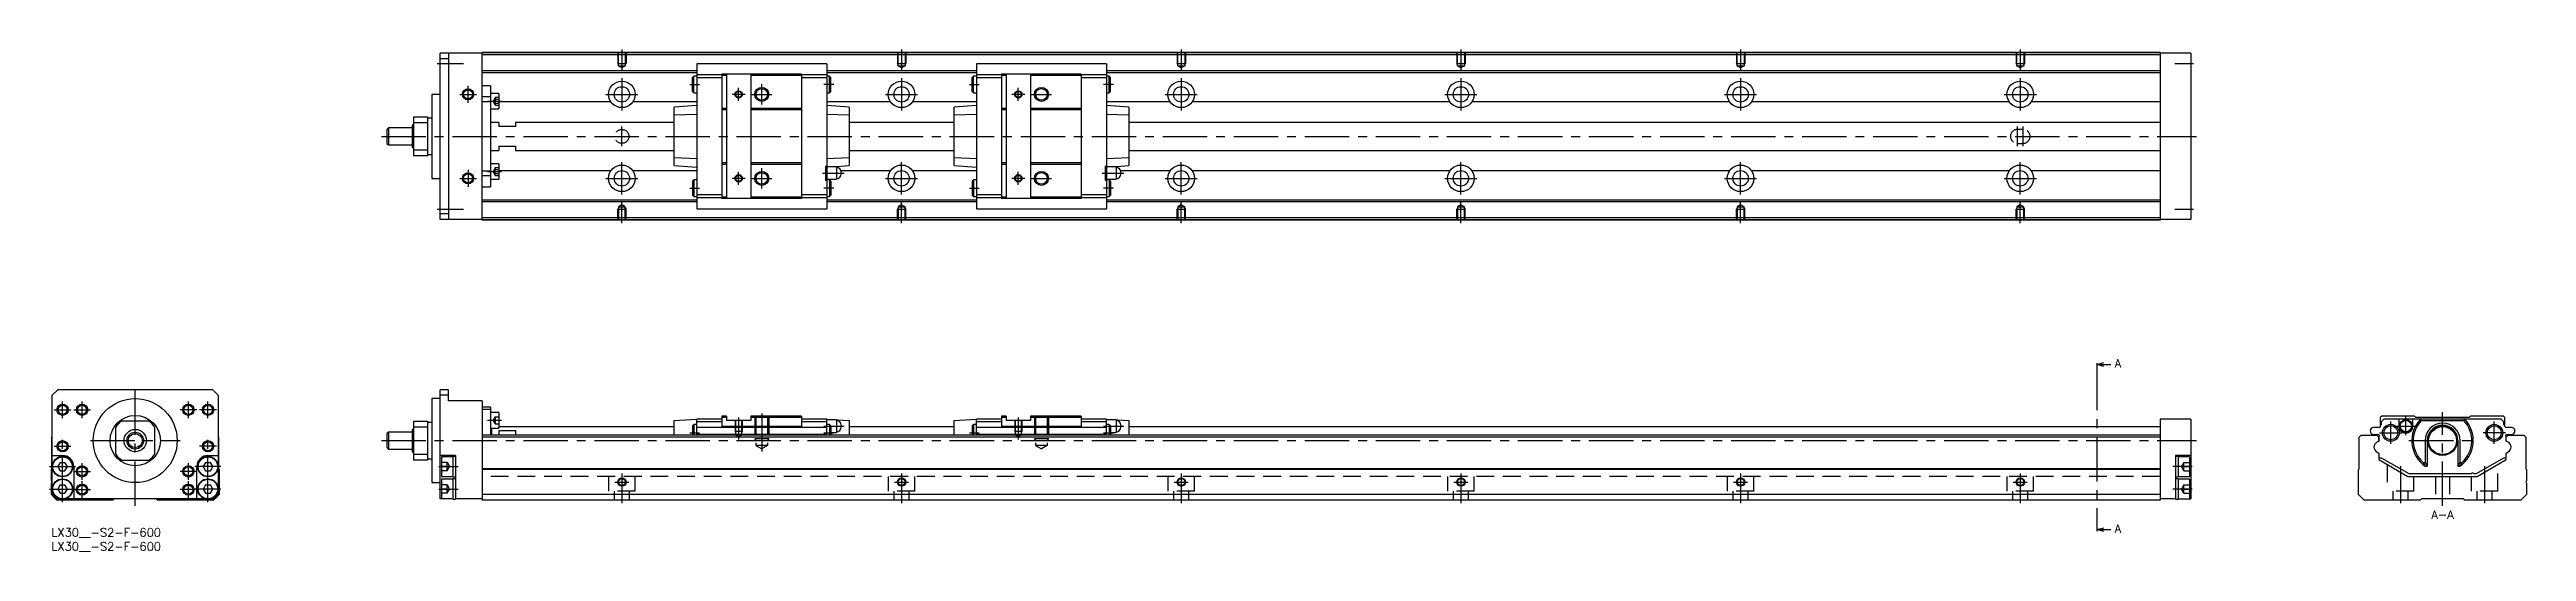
# Model space of a CAD drawing. Extents: x -1 to 885, y -8 to 171.
import ezdxf

# ---------------------------------------------------------------- set-up
doc = ezdxf.new("R2010")
doc.units = 0
doc.header["$LTSCALE"] = 0.5
doc.linetypes.add('CENTER', pattern=[50.8, 31.75, -6.35, 6.35, -6.35])
doc.linetypes.add('DASHED', pattern=[19.05, 12.7, -6.35])
for name, color, linetype in [('MSM_CENTER', 1, 'CENTER'), ('MSM_CONTINUOUS', 7, 'CONTINUOUS'), ('MSM_DASHED', 4, 'DASHED'), ('MSM_NARROW', 5, 'CONTINUOUS'), ('MSM_PART_NUMBER', 7, 'CONTINUOUS')]:
    doc.layers.add(name, color=color, linetype=linetype)
doc.styles.get("Standard").update_dxf_attribs({"font": 'txt.shx', "height": 3, "bigfont": 'bigfont.shx'})

msp = doc.modelspace()

# ---------------------------------------------------------------- linework, layer by layer
at = {"layer": 'MSM_CENTER'}
for p, q in [((204, 171), (204, 163.49)), ((304, 171), (304, 163.49)), ((404, 171), (404, 163.49)), ((504, 171), (504, 163.49)), ((604, 171), (604, 163.49)), ((704, 171), (704, 163.49)), ((138, 166), (147.4, 166)), ((204, 160.75), (204, 149.25)), ((304, 160.75), (304, 149.25)), ((404, 160.75), (404, 149.25)), ((504, 160.75), (504, 149.25)), ((604, 160.75), (604, 149.25)), ((704, 160.75), (704, 149.25)), ((759.25, 166), (766, 166)), ((146, 155), (152, 155)), ((149, 152), (149, 158)), ((156, 152.55), (161, 152.55)), ((198.25, 155), (209.75, 155)), ((228.25, 158.5), (231.75, 158.5)), ((248.11, 155), (243.39, 155)), ((245.75, 152.63), (245.75, 157.36)), ((250.38, 155), (257.62, 155)), ((254, 151.37), (254, 158.62)), ((279.75, 158.5), (276.25, 158.5)), ((298.25, 155), (309.75, 155)), ((328.25, 158.5), (331.75, 158.5)), ((348.11, 155), (343.39, 155)), ((345.75, 152.63), (345.75, 157.36)), ((350.38, 155), (357.62, 155)), ((379.75, 158.5), (376.25, 158.5)), ((398.25, 155), (409.75, 155)), ((498.25, 155), (509.75, 155)), ((598.25, 155), (609.75, 155)), ((698.25, 155), (709.75, 155)), ((204, 136.5), (204, 143.5)), ((703, 136.5), (703, 143.5)), ((705, 136.5), (705, 143.5)), ((118, 140), (767, 140)), ((146, 125), (152, 125)), ((149, 128), (149, 122)), ((156, 127.44), (161, 127.44)), ((198.25, 125), (209.75, 125)), ((204, 119.25), (204, 130.75)), ((248.11, 125), (243.39, 125)), ((245.75, 122.63), (245.75, 127.36)), ((250.38, 125), (257.62, 125)), ((254, 121.37), (254, 128.62)), ((275.75, 126.9), (283.45, 126.9)), ((298.25, 125), (309.75, 125)), ((304, 119.25), (304, 130.75)), ((348.11, 125), (343.39, 125)), ((345.75, 122.63), (345.75, 127.36)), ((350.38, 125), (357.62, 125)), ((375.75, 126.9), (383.45, 126.9)), ((398.25, 125), (409.75, 125)), ((404, 119.25), (404, 130.75)), ((498.25, 125), (509.75, 125)), ((504, 119.25), (504, 130.75)), ((598.25, 125), (609.75, 125)), ((604, 119.25), (604, 130.75)), ((698.25, 125), (709.75, 125)), ((704, 119.25), (704, 130.75)), ((204, 109), (204, 116.51)), ((228.25, 121.5), (231.75, 121.5)), ((279.75, 121.5), (276.25, 121.5)), ((304, 109), (304, 116.51)), ((328.25, 121.5), (331.75, 121.5)), ((379.75, 121.5), (376.25, 121.5)), ((404, 109), (404, 116.51)), ((504, 109), (504, 116.51)), ((604, 109), (604, 116.51)), ((704, 109), (704, 116.51)), ((138, 114), (147.4, 114)), ((759.25, 114), (766, 114)), ((731.37, 58), (731.37, 0)), ((4, 39.3), (4, 45.3)), ((11, 39.3), (11, 45.3)), ((30, 8), (30, 51.5)), ((49, 39.3), (49, 45.3)), ((56, 39.3), (56, 45.3)), ((1, 42.3), (7, 42.3)), ((8, 42.3), (14, 42.3)), ((52, 42.3), (46, 42.3)), ((59, 42.3), (53, 42.3)), ((156, 38.55), (161, 38.55)), ((245.75, 39.5), (245.75, 31.69)), ((254, 41), (254, 27.41)), ((276.25, 36.5), (283.45, 36.5)), ((345.75, 39.5), (345.75, 31.69)), ((376.25, 36.5), (383.45, 36.5)), ((836.5, 30.1), (836.5, 38.1)), ((838.65, 36.5), (845.15, 36.5)), ((841.9, 33.25), (841.9, 39.75)), ((855, 8), (855, 41.5)), ((873.5, 30.1), (873.5, 38.1)), ((1, 29.3), (7, 29.3)), ((4, 9.35), (4, 32.3)), ((14, 31.3), (46, 31.3)), ((59, 29.3), (53, 29.3)), ((56, 9.35), (56, 32.3)), ((118, 31.3), (767, 31.3)), ((228.25, 34.1), (231.75, 34.1)), ((276.25, 34.1), (279.75, 34.1)), ((328.25, 34.1), (331.75, 34.1)), ((376.25, 34.1), (379.75, 34.1)), ((832.5, 34.1), (840.5, 34.1)), ((843, 31.3), (867, 31.3)), ((877.5, 34.1), (869.5, 34.1)), ((-0.65, 22), (8.65, 22)), ((8, 20.3), (14, 20.3)), ((11, 17.3), (11, 23.3)), ((52, 20.3), (46, 20.3)), ((49, 17.3), (49, 23.3)), ((60.65, 22), (51.35, 22)), ((138.5, 22), (145.5, 22)), ((204, 19.5), (204, 9)), ((304, 19.5), (304, 9)), ((404, 19.5), (404, 9)), ((504, 19.5), (504, 9)), ((604, 19.5), (604, 9)), ((704, 19.5), (704, 9)), ((765.5, 22), (758.5, 22)), ((840, 22.18), (840, 9)), ((870, 22.18), (870, 9)), ((-0.65, 14), (8.65, 14)), ((8, 13.8), (14, 13.8)), ((11, 10.8), (11, 16.8)), ((52, 13.8), (46, 13.8)), ((49, 10.8), (49, 16.8)), ((60.65, 14), (51.35, 14)), ((138.5, 14), (145.5, 14)), ((201.5, 16.5), (206.5, 16.5)), ((301.5, 16.5), (306.5, 16.5)), ((401.5, 16.5), (406.5, 16.5)), ((501.5, 16.5), (506.5, 16.5)), ((601.5, 16.5), (606.5, 16.5)), ((701.5, 16.5), (706.5, 16.5)), ((765.5, 14), (758.5, 14))]:
    msp.add_line(p, q, dxfattribs=at)
at = {"layer": 'MSM_CONTINUOUS'}
for p, q in [((154, 169.7), (139, 169.7)), ((139, 110.3), (139, 169.7)), ((142, 169.7), (142, 110.3)), ((754, 170), (154, 170)), ((154, 110), (154, 170)), ((754, 169.8), (154, 169.8)), ((754, 169.1), (154, 169.1)), ((754, 170), (754, 110)), ((765, 169.7), (754, 169.7)), ((765, 169.7), (765, 110.3)), ((142, 167.7), (139, 167.7)), ((230.75, 163.45), (154, 163.45)), ((230.75, 162.75), (154, 162.75)), ((229.75, 161.5), (229.25, 161)), ((229.25, 156), (229.25, 161)), ((229.75, 155.5), (229.75, 161.5)), ((230.75, 161.5), (229.75, 161.5)), ((277.25, 165.9), (230.75, 165.9)), ((230.75, 165.9), (230.75, 114.1)), ((239.75, 161.95), (230.75, 161.95)), ((239.75, 160.95), (230.75, 160.95)), ((239.75, 162.25), (239.75, 117.75)), ((268.25, 162.25), (239.75, 162.25)), ((241.4, 161.75), (239.75, 161.75)), ((241.4, 162.25), (241.4, 117.75)), ((250.1, 162.25), (250.1, 117.75)), ((268.25, 161.75), (250.1, 161.75)), ((268.25, 162.25), (268.25, 117.75)), ((277.25, 161.95), (268.25, 161.95)), ((277.25, 160.95), (268.25, 160.95)), ((277.25, 165.9), (277.25, 114.1)), ((330.75, 163.45), (277.25, 163.45)), ((330.75, 162.75), (277.25, 162.75)), ((278.25, 161.5), (277.25, 161.5)), ((278.75, 161), (278.25, 161.5)), ((278.25, 155.5), (278.25, 161.5)), ((278.75, 156), (278.75, 161)), ((329.75, 161.5), (329.25, 161)), ((329.25, 156), (329.25, 161)), ((329.75, 155.5), (329.75, 161.5)), ((330.75, 161.5), (329.75, 161.5)), ((377.25, 165.9), (330.75, 165.9)), ((330.75, 165.9), (330.75, 114.1)), ((339.75, 161.95), (330.75, 161.95)), ((339.75, 160.95), (330.75, 160.95)), ((339.75, 162.25), (339.75, 117.75)), ((368.25, 162.25), (339.75, 162.25)), ((341.4, 161.75), (339.75, 161.75)), ((341.4, 162.25), (341.4, 117.75)), ((350.1, 162.25), (350.1, 117.75)), ((368.25, 161.75), (350.1, 161.75)), ((368.25, 162.25), (368.25, 117.75)), ((377.25, 161.95), (368.25, 161.95)), ((377.25, 160.95), (368.25, 160.95)), ((377.25, 165.9), (377.25, 114.1)), ((754, 163.45), (377.25, 163.45)), ((754, 162.75), (377.25, 162.75)), ((378.25, 161.5), (377.25, 161.5)), ((378.75, 161), (378.25, 161.5)), ((378.25, 155.5), (378.25, 161.5)), ((378.75, 156), (378.75, 161)), ((136, 155), (136, 125)), ((139, 155), (136, 155)), ((157, 158), (154, 158)), ((157, 154.13), (154, 154.13)), ((157, 152.38), (154, 152.38)), ((157, 158), (157, 122)), ((160, 155.3), (157, 155.3)), ((160, 155.3), (160, 149.8)), ((200.05, 152.36), (160, 152.36)), ((230.75, 152.36), (207.95, 152.36)), ((230.75, 151), (222.75, 150.47)), ((229.25, 156), (229.75, 155.5)), ((229.75, 155.5), (230.75, 155.5)), ((277.25, 155.5), (278.25, 155.5)), ((300.05, 152.36), (277.25, 152.36)), ((285.25, 150.47), (277.25, 151)), ((278.25, 155.5), (278.75, 156)), ((330.75, 152.36), (307.95, 152.36)), ((330.75, 151), (322.75, 150.47)), ((329.25, 156), (329.75, 155.5)), ((329.75, 155.5), (330.75, 155.5)), ((377.25, 155.5), (378.25, 155.5)), ((400.05, 152.36), (377.25, 152.36)), ((385.25, 150.47), (377.25, 151)), ((378.25, 155.5), (378.75, 156)), ((500.05, 152.36), (407.95, 152.36)), ((600.05, 152.36), (507.95, 152.36)), ((700.05, 152.36), (607.95, 152.36)), ((754, 152.36), (707.95, 152.36)), ((120.5, 143), (120, 142.5)), ((120, 142.5), (120, 137.5)), ((120.5, 143), (120.5, 137)), ((129, 143), (120.5, 143)), ((129, 144), (129, 136)), ((129.5, 144), (129, 144)), ((129.5, 147), (134.5, 147)), ((129.5, 147), (129.5, 133)), ((134.5, 144.82), (129.5, 144.82)), ((134.5, 147), (134.5, 133)), ((136, 146.5), (134.5, 146.5)), ((157, 149.8), (160, 149.8)), ((160, 145), (157, 145)), ((160, 145), (160, 143.5)), ((166, 143.5), (160, 143.5)), ((166, 145), (166, 143.5)), ((222.75, 145), (166, 145)), ((222.75, 129.53), (222.75, 150.47)), ((230.75, 147.86), (222.75, 147.6)), ((241.4, 150), (239.75, 150)), ((241.4, 149.5), (239.75, 149.5)), ((268.25, 150), (250.1, 150)), ((268.25, 149.5), (250.1, 149.5)), ((285.25, 147.6), (277.25, 147.86)), ((285.25, 150.47), (285.25, 129.53)), ((322.75, 145), (285.25, 145)), ((322.75, 129.53), (322.75, 150.47)), ((330.75, 147.86), (322.75, 147.6)), ((341.4, 150), (339.75, 150)), ((341.4, 149.5), (339.75, 149.5)), ((368.25, 150), (350.1, 150)), ((368.25, 149.5), (350.1, 149.5)), ((385.25, 147.6), (377.25, 147.86)), ((385.25, 150.47), (385.25, 129.53)), ((754, 145), (385.25, 145)), ((120, 137.5), (120.5, 137)), ((120.5, 137), (129, 137)), ((129, 136), (129.5, 136)), ((129.5, 135.18), (134.5, 135.18)), ((134.5, 133), (129.5, 133)), ((134.5, 133.5), (136, 133.5)), ((157, 135), (160, 135)), ((160, 136.5), (166, 136.5)), ((160, 136.5), (160, 135)), ((166, 136.5), (166, 135)), ((166, 135), (222.75, 135)), ((285.25, 135), (322.75, 135)), ((385.25, 135), (754, 135)), ((136, 125), (139, 125)), ((157, 127.62), (154, 127.62)), ((157, 125.87), (154, 125.87)), ((160, 130.19), (157, 130.19)), ((157, 124.69), (160, 124.69)), ((160, 130.19), (160, 124.69)), ((200.05, 127.64), (160, 127.64)), ((230.75, 127.64), (207.95, 127.64)), ((222.75, 132.4), (230.75, 132.14)), ((222.75, 129.53), (230.75, 129)), ((229.75, 124.5), (229.25, 124)), ((229.25, 124), (229.25, 119)), ((230.75, 124.5), (229.75, 124.5)), ((229.75, 124.5), (229.75, 118.5)), ((241.4, 130.5), (239.75, 130.5)), ((241.4, 130), (239.75, 130)), ((268.25, 130.5), (250.1, 130.5)), ((268.25, 130), (250.1, 130)), ((276.75, 129.4), (276.75, 124.4)), ((276.75, 129.4), (277.25, 129.4)), ((277.25, 128.4), (276.75, 128.4)), ((276.75, 125.4), (277.25, 125.4)), ((276.75, 124.4), (277.25, 124.4)), ((277.25, 132.14), (285.25, 132.4)), ((280.7, 129.15), (277.25, 129.15)), ((277.25, 124.65), (280.7, 124.65)), ((278.25, 124.5), (277.25, 124.5)), ((278.25, 124.5), (278.25, 118.5)), ((278.75, 124), (278.25, 124.5)), ((278.75, 124), (278.75, 119)), ((279.51, 129.15), (285.25, 129.53)), ((280.7, 129.15), (280.7, 124.65)), ((300.05, 127.64), (282.39, 127.64)), ((282.45, 127.2), (282.45, 126.6)), ((330.75, 127.64), (307.95, 127.64)), ((322.75, 132.4), (330.75, 132.14)), ((322.75, 129.53), (330.75, 129)), ((329.75, 124.5), (329.25, 124)), ((329.25, 124), (329.25, 119)), ((330.75, 124.5), (329.75, 124.5)), ((329.75, 124.5), (329.75, 118.5)), ((341.4, 130.5), (339.75, 130.5)), ((341.4, 130), (339.75, 130)), ((368.25, 130.5), (350.1, 130.5)), ((368.25, 130), (350.1, 130)), ((376.75, 129.4), (376.75, 124.4)), ((376.75, 129.4), (377.25, 129.4)), ((377.25, 128.4), (376.75, 128.4)), ((376.75, 125.4), (377.25, 125.4)), ((376.75, 124.4), (377.25, 124.4)), ((377.25, 132.14), (385.25, 132.4)), ((380.7, 129.15), (377.25, 129.15)), ((377.25, 124.65), (380.7, 124.65)), ((378.25, 124.5), (377.25, 124.5)), ((378.25, 124.5), (378.25, 118.5)), ((378.75, 124), (378.25, 124.5)), ((378.75, 124), (378.75, 119)), ((379.51, 129.15), (385.25, 129.53)), ((380.7, 129.15), (380.7, 124.65)), ((400.05, 127.64), (382.39, 127.64)), ((382.45, 127.2), (382.45, 126.6)), ((500.05, 127.64), (407.95, 127.64)), ((600.05, 127.64), (507.95, 127.64)), ((700.05, 127.64), (607.95, 127.64)), ((754, 127.64), (707.95, 127.64)), ((154, 122), (157, 122)), ((230.75, 117.25), (154, 117.25)), ((230.75, 116.55), (154, 116.55)), ((229.25, 119), (229.75, 118.5)), ((229.75, 118.5), (230.75, 118.5)), ((239.75, 119.05), (230.75, 119.05)), ((239.75, 118.05), (230.75, 118.05)), ((241.4, 118.25), (239.75, 118.25)), ((268.25, 117.75), (239.75, 117.75)), ((268.25, 118.25), (250.1, 118.25)), ((277.25, 119.05), (268.25, 119.05)), ((277.25, 118.05), (268.25, 118.05)), ((277.25, 118.5), (278.25, 118.5)), ((330.75, 117.25), (277.25, 117.25)), ((330.75, 116.55), (277.25, 116.55)), ((278.25, 118.5), (278.75, 119)), ((329.25, 119), (329.75, 118.5)), ((329.75, 118.5), (330.75, 118.5)), ((339.75, 119.05), (330.75, 119.05)), ((339.75, 118.05), (330.75, 118.05)), ((341.4, 118.25), (339.75, 118.25)), ((368.25, 117.75), (339.75, 117.75)), ((368.25, 118.25), (350.1, 118.25)), ((377.25, 119.05), (368.25, 119.05)), ((377.25, 118.05), (368.25, 118.05)), ((377.25, 118.5), (378.25, 118.5)), ((754, 117.25), (377.25, 117.25)), ((754, 116.55), (377.25, 116.55)), ((378.25, 118.5), (378.75, 119)), ((142, 112.3), (139, 112.3)), ((154, 110.3), (139, 110.3)), ((754, 110.9), (154, 110.9)), ((754, 110.2), (154, 110.2)), ((754, 110), (154, 110)), ((230.75, 114.1), (277.25, 114.1)), ((330.75, 114.1), (377.25, 114.1)), ((765, 110.3), (754, 110.3)), ((731.37, 58.5), (733.88, 59.17)), ((731.37, 59), (731.37, 58)), ((733.88, 57.83), (731.37, 58.5)), ((731.37, 58.5), (736.38, 58.5)), ((2.3, 49.5), (0.3, 47.5)), ((0.3, 12), (0.3, 47.5)), ((57.7, 49.5), (2.3, 49.5)), ((59.7, 47.5), (57.7, 49.5)), ((59.7, 47.5), (59.7, 12)), ((139, 46.3), (136, 46.3)), ((136, 46.3), (136, 16.3)), ((139, 10.5), (139, 49.5)), ((142, 49.5), (139, 49.5)), ((142, 47.5), (139, 47.5)), ((142, 45.5), (142, 49.5)), ((154, 45.5), (142, 45.5)), ((154, 45.5), (154, 10)), ((23, 26.48), (23, 36.12)), ((34.82, 38.3), (25.18, 38.3)), ((37, 26.48), (37, 36.12)), ((129.5, 38.3), (134.5, 38.3)), ((129.5, 38.3), (129.5, 24.3)), ((134.5, 36.12), (129.5, 36.12)), ((134.5, 38.3), (134.5, 24.3)), ((136, 37.8), (134.5, 37.8)), ((157, 43.3), (154, 43.3)), ((157, 42.45), (154, 42.45)), ((157, 43.3), (157, 33.2)), ((160, 41.3), (157, 41.3)), ((157, 35.8), (160, 35.8)), ((157.5, 33.2), (157.5, 35.8)), ((160, 41.3), (160, 35.8)), ((160, 36.3), (222.75, 36.3)), ((222.75, 38.5), (230.75, 39)), ((222.75, 33.2), (222.75, 38.5)), ((229.75, 37.1), (229.25, 36.6)), ((229.25, 36.6), (229.25, 33.2)), ((230.75, 37.1), (229.75, 37.1)), ((229.75, 37.1), (229.75, 33.2)), ((239.75, 39), (230.75, 39)), ((230.75, 33.2), (230.75, 39)), ((239.75, 38), (230.75, 38)), ((277.25, 36), (230.75, 36)), ((239.75, 40), (239.75, 36.29)), ((241.4, 40), (239.75, 40)), ((241.4, 39.5), (239.75, 39.5)), ((268.25, 36.29), (239.75, 36.29)), ((241.4, 40), (241.4, 38.5)), ((250.1, 38.5), (241.4, 38.5)), ((250.1, 40), (250.1, 38.5)), ((268.25, 40), (250.1, 40)), ((268.25, 39.5), (250.1, 39.5)), ((268.25, 40), (268.25, 36.29)), ((277.25, 39), (268.25, 39)), ((277.25, 38), (268.25, 38)), ((277.25, 39), (285.25, 38.5)), ((277.25, 33.2), (277.25, 39)), ((280.7, 38.75), (277.25, 38.75)), ((278.25, 37.1), (277.25, 37.1)), ((278.75, 36.6), (278.25, 37.1)), ((278.25, 37.1), (278.25, 33.2)), ((278.75, 36.6), (278.75, 33.2)), ((280.7, 38.75), (280.7, 34.25)), ((282.45, 36.8), (282.45, 36.2)), ((285.25, 38.5), (285.25, 33.2)), ((285.25, 36.3), (322.75, 36.3)), ((322.75, 38.5), (330.75, 39)), ((322.75, 33.2), (322.75, 38.5)), ((329.75, 37.1), (329.25, 36.6)), ((329.25, 36.6), (329.25, 33.2)), ((330.75, 37.1), (329.75, 37.1)), ((329.75, 37.1), (329.75, 33.2)), ((339.75, 39), (330.75, 39)), ((330.75, 33.2), (330.75, 39)), ((339.75, 38), (330.75, 38)), ((377.25, 36), (330.75, 36)), ((339.75, 40), (339.75, 36.29)), ((341.4, 40), (339.75, 40)), ((341.4, 39.5), (339.75, 39.5)), ((368.25, 36.29), (339.75, 36.29)), ((341.4, 40), (341.4, 38.5)), ((350.1, 38.5), (341.4, 38.5)), ((350.1, 40), (350.1, 38.5)), ((368.25, 40), (350.1, 40)), ((368.25, 39.5), (350.1, 39.5)), ((368.25, 40), (368.25, 36.29)), ((377.25, 39), (368.25, 39)), ((377.25, 38), (368.25, 38)), ((377.25, 39), (385.25, 38.5)), ((377.25, 33.2), (377.25, 39)), ((380.7, 38.75), (377.25, 38.75)), ((378.25, 37.1), (377.25, 37.1)), ((378.75, 36.6), (378.25, 37.1)), ((378.25, 37.1), (378.25, 33.2)), ((378.75, 36.6), (378.75, 33.2)), ((380.7, 38.75), (380.7, 34.25)), ((382.45, 36.8), (382.45, 36.2)), ((385.25, 38.5), (385.25, 33.2)), ((385.25, 36.3), (754, 36.3)), ((754, 39), (754, 10)), ((765, 39), (754, 39)), ((765, 39), (765, 10.5)), ((832.05, 36), (830.35, 36)), ((833.25, 40), (832.75, 39.5)), ((832.75, 39.5), (832.75, 36.29)), ((834.05, 39), (833.05, 38)), ((833.05, 38), (833.05, 37)), ((845, 40), (833.25, 40)), ((875.95, 39), (834.05, 39)), ((839.4, 39), (839.4, 36.5)), ((844.4, 36.5), (844.4, 39)), ((845.5, 39.5), (845, 40)), ((864.5, 39.5), (845.5, 39.5)), ((847.14, 39), (847.4, 38.5)), ((847.4, 38.5), (862.6, 38.5)), ((862.6, 38.5), (862.86, 39)), ((865, 40), (864.5, 39.5)), ((876.75, 40), (865, 40)), ((876.95, 38), (875.95, 39)), ((877.25, 39.5), (876.75, 40)), ((876.95, 37), (876.95, 38)), ((877.25, 36.29), (877.25, 39.5)), ((879.65, 36), (877.95, 36)), ((0.2, 32.5), (0.3, 32.6)), ((0.2, 21.2), (0.2, 32.5)), ((59.7, 32.6), (59.8, 32.5)), ((59.8, 32.5), (59.8, 21.2)), ((120.5, 34.3), (120, 33.8)), ((120, 33.8), (120, 28.8)), ((120, 28.8), (120.5, 28.3)), ((129, 34.3), (120.5, 34.3)), ((120.5, 34.3), (120.5, 28.3)), ((120.5, 28.3), (129, 28.3)), ((129.5, 35.3), (129, 35.3)), ((129, 35.3), (129, 27.3)), ((129, 27.3), (129.5, 27.3)), ((754, 33.2), (154, 33.2)), ((754, 32.5), (154, 32.5)), ((160, 34.87), (166, 34.87)), ((160, 34.87), (160, 33.2)), ((166, 34.87), (166, 33.2)), ((277.25, 33.5), (230.75, 33.5)), ((278.75, 34.25), (280.7, 34.25)), ((377.25, 33.5), (330.75, 33.5)), ((378.75, 34.25), (380.7, 34.25)), ((825.2, 32.5), (825.9, 33.2)), ((825.2, 21.2), (825.2, 32.5)), ((825.9, 33.2), (831.55, 33.2)), ((830.35, 33.5), (831.75, 33.5)), ((832.25, 31.15), (831.5, 30.72)), ((831.55, 33.2), (832.25, 32.5)), ((831.6, 27.22), (832.25, 26.85)), ((832.2, 32.55), (832.2, 32.7)), ((832.2, 32.7), (832.2, 32.55)), ((832.25, 32.5), (832.2, 32.55)), ((832.25, 31.15), (832.25, 32.5)), ((832.25, 32.5), (832.25, 31.15)), ((832.25, 26.85), (832.25, 24.5)), ((848.74, 31.3), (848.74, 23.45)), ((849.5, 31.3), (849.5, 22.2)), ((860.5, 31.3), (860.5, 22.2)), ((861.26, 23.45), (861.26, 31.3)), ((877.75, 32.5), (878.45, 33.2)), ((877.75, 32.5), (877.8, 32.55)), ((877.75, 31.15), (877.75, 32.5)), ((877.75, 31.15), (877.75, 32.5)), ((878.4, 30.78), (877.75, 31.15)), ((878.4, 30.78), (877.75, 31.15)), ((877.75, 26.85), (878.5, 27.28)), ((877.75, 26.85), (878.5, 27.28)), ((877.75, 25.45), (877.75, 26.85)), ((877.75, 24.5), (877.75, 26.85)), ((877.8, 32.7), (877.8, 32.55)), ((877.8, 32.55), (877.8, 32.7)), ((878.25, 33.5), (879.65, 33.5)), ((878.45, 33.2), (884.1, 33.2)), ((884.1, 33.2), (884.8, 32.5)), ((884.8, 32.5), (884.8, 21.2)), ((0, 21), (0.2, 21.2)), ((0, 16.9), (0, 21)), ((0.3, 26), (4, 26)), ((3.13, 23.5), (2.27, 22)), ((2.27, 22), (3.13, 20.5)), ((3.13, 23.5), (4.87, 23.5)), ((3.13, 20.5), (4.87, 20.5)), ((5.73, 22), (4.87, 23.5)), ((4.87, 20.5), (5.73, 22)), ((8, 22), (8, 10.5)), ((25.18, 24.3), (34.82, 24.3)), ((52, 10.5), (52, 22)), ((55.13, 23.5), (54.27, 22)), ((54.27, 22), (55.13, 20.5)), ((55.13, 23.5), (56.87, 23.5)), ((55.13, 20.5), (56.87, 20.5)), ((56, 26), (59.7, 26)), ((57.73, 22), (56.87, 23.5)), ((56.87, 20.5), (57.73, 22)), ((59.8, 21.2), (60, 21)), ((60, 21), (60, 12)), ((129.5, 26.48), (134.5, 26.48)), ((134.5, 24.3), (129.5, 24.3)), ((134.5, 24.8), (136, 24.8)), ((144.5, 26), (139, 26)), ((143.5, 25.5), (139.5, 25.5)), ((139.5, 25.5), (139.5, 18.5)), ((139.5, 18.5), (143.5, 18.5)), ((144.5, 25.65), (143.5, 25.65)), ((143.5, 25.65), (143.5, 18.35)), ((143.5, 18.35), (144.5, 18.35)), ((144.5, 26), (144.5, 10.35)), ((754, 21.2), (154, 21.2)), ((754, 21), (154, 21)), ((765, 26), (759.5, 26)), ((759.5, 26), (759.5, 10.35)), ((760.5, 25.65), (759.5, 25.65)), ((759.5, 18.35), (760.5, 18.35)), ((760.5, 25.65), (760.5, 18.35)), ((764.5, 25.5), (760.5, 25.5)), ((760.5, 18.5), (764.5, 18.5)), ((764.5, 25.5), (764.5, 18.5)), ((825, 21), (825.2, 21.2)), ((825, 12), (825, 21)), ((832.25, 24.5), (842.64, 18.5)), ((832.7, 25.16), (833.1, 25.16)), ((833.1, 25.16), (842.91, 19.5)), ((842.64, 18.5), (867.36, 18.5)), ((842.91, 19.5), (865.35, 19.5)), ((848.07, 23.45), (848.74, 23.45)), ((848.74, 23.45), (849.5, 22.2)), ((848.82, 22.2), (849.5, 22.2)), ((860.5, 22.2), (861.26, 23.45)), ((860.5, 22.2), (861.18, 22.2)), ((861.26, 23.45), (861.93, 23.45)), ((866.15, 19.5), (867.09, 19.5)), ((867.09, 19.5), (876.9, 25.16)), ((867.36, 18.5), (877.75, 24.5)), ((876.9, 25.16), (877.3, 25.16)), ((884.8, 21.2), (885, 21)), ((885, 21), (885, 16.9)), ((0, 12), (0, 16.1)), ((2, 10), (0, 12)), ((1.8, 10.5), (0.3, 12)), ((2.96, 10.5), (1.8, 10.5)), ((22, 10), (2, 10)), ((3.13, 15.5), (2.27, 14)), ((2.27, 14), (3.13, 12.5)), ((3.13, 15.5), (4.87, 15.5)), ((3.13, 12.5), (4.87, 12.5)), ((5.73, 14), (4.87, 15.5)), ((4.87, 12.5), (5.73, 14)), ((54.96, 10.5), (5.04, 10.5)), ((22.5, 10.5), (22, 10)), ((38, 10), (37.5, 10.5)), ((58, 10), (38, 10)), ((55.13, 15.5), (54.27, 14)), ((54.27, 14), (55.13, 12.5)), ((55.13, 15.5), (56.87, 15.5)), ((55.13, 12.5), (56.87, 12.5)), ((57.73, 14), (56.87, 15.5)), ((56.87, 12.5), (57.73, 14)), ((58.2, 10.5), (57.04, 10.5)), ((60, 12), (58, 10)), ((59.7, 12), (58.2, 10.5)), ((136, 16.3), (139, 16.3)), ((143.5, 10.5), (139, 10.5)), ((143.5, 17.5), (139.5, 17.5)), ((139.5, 17.5), (139.5, 10.5)), ((144.5, 17.65), (143.5, 17.65)), ((143.5, 17.65), (143.5, 10.35)), ((143.5, 10.35), (144.5, 10.35)), ((154, 10.5), (144.5, 10.5)), ((754, 12), (154, 12)), ((754, 10), (154, 10)), ((759.5, 10.5), (754, 10.5)), ((760.5, 17.65), (759.5, 17.65)), ((759.5, 10.35), (760.5, 10.35)), ((760.5, 17.65), (760.5, 10.35)), ((764.5, 17.5), (760.5, 17.5)), ((760.5, 10.5), (765, 10.5)), ((764.5, 17.5), (764.5, 10.5)), ((827, 10), (825, 12)), ((847, 10), (827, 10)), ((847.5, 10.5), (847, 10)), ((862.5, 10.5), (847.5, 10.5)), ((863, 10), (862.5, 10.5)), ((883, 10), (863, 10)), ((885, 12), (883, 10)), ((885, 16.1), (885, 12)), ((731.37, -0.5), (733.88, 0.17)), ((731.37, 0), (731.37, -1)), ((733.88, -1.17), (731.37, -0.5)), ((731.37, -0.5), (736.38, -0.5))]:
    msp.add_line(p, q, dxfattribs=at)
for centre, radius in [((204, 155), 4.75), ((304, 155), 4.75), ((404, 155), 4.75), ((504, 155), 4.75), ((604, 155), 4.75), ((704, 155), 4.75), ((149, 155), 1.62), ((204, 155), 2.75), ((245.75, 155), 1.06), ((245.75, 155), 1.06), ((254, 155), 2.07), ((254, 155), 2.07), ((304, 155), 2.75), ((345.75, 155), 1.06), ((345.75, 155), 1.06), ((354, 155), 2.07), ((354, 155), 2.07), ((404, 155), 2.75), ((504, 155), 2.75), ((604, 155), 2.75), ((704, 155), 2.75), ((149, 125), 1.62), ((204, 125), 4.75), ((204, 125), 2.75), ((245.75, 125), 1.06), ((245.75, 125), 1.06), ((254, 125), 2.07), ((254, 125), 2.07), ((304, 125), 4.75), ((304, 125), 2.75), ((345.75, 125), 1.06), ((345.75, 125), 1.06), ((354, 125), 2.07), ((354, 125), 2.07), ((404, 125), 4.75), ((404, 125), 2.75), ((504, 125), 4.75), ((504, 125), 2.75), ((604, 125), 4.75), ((604, 125), 2.75), ((704, 125), 4.75), ((704, 125), 2.75), ((30, 31.3), 15), ((4, 42.3), 1.62), ((11, 42.3), 1.62), ((30, 31.3), 9), ((49, 42.3), 1.62), ((56, 42.3), 1.62), ((836.5, 34.1), 3), ((836.5, 34.1), 2.5), ((841.9, 36.5), 2.25), ((841.9, 36.5), 2.05), ((855, 31.3), 5.3), ((855, 31.3), 5), ((873.5, 34.1), 3), ((873.5, 34.1), 2.5), ((4, 29.3), 1.62), ((30, 31.3), 4), ((30, 31.3), 3), ((30, 31.3), 2.5), ((56, 29.3), 1.62), ((4, 22), 3.65), ((4, 22), 3.5), ((11, 20.3), 1.62), ((49, 20.3), 1.62), ((56, 22), 3.65), ((56, 22), 3.5), ((204, 16.5), 1.23), ((304, 16.5), 1.23), ((404, 16.5), 1.23), ((504, 16.5), 1.23), ((604, 16.5), 1.23), ((704, 16.5), 1.23), ((4, 14), 3.65), ((4, 14), 3.5), ((11, 13.8), 1.62), ((49, 13.8), 1.62), ((56, 14), 3.65), ((56, 14), 3.5)]:
    msp.add_circle(centre, radius, dxfattribs=at)
for centre, radius, start, end in [((280.7, 127.2), 1.75, 0, 90), ((280.7, 126.6), 1.75, 270, 0), ((380.7, 127.2), 1.75, 0, 90), ((380.7, 126.6), 1.75, 270, 0), ((30, 31.3), 8.5, 124.56032, 145.43968), ((30, 31.3), 8.5, 34.56032, 55.43968), ((280.7, 36.8), 1.75, 0, 90), ((280.7, 36.2), 1.75, 270, 0), ((380.7, 36.8), 1.75, 0, 90), ((380.7, 36.2), 1.75, 270, 0), ((830.35, 34.75), 1.25, 90, 270), ((832.05, 37), 1, 270, 0), ((841.9, 36.5), 2.5, 180, 0), ((855, 31.3), 11, 135.573, 235.81959), ((855, 31.3), 10.47, 136.57129, 228.55525), ((855, 31.3), 6.26, 0, 180), ((855, 31.3), 5.5, 0, 180), ((855, 31.3), 11, 304.18041, 44.427), ((855, 31.3), 10.47, 311.44475, 43.42871), ((877.95, 37), 1, 180, 270), ((879.65, 34.75), 1.25, 270, 90), ((832.65, 28.85), 2.2, 121.45533, 176.01903), ((832.65, 29.15), 2.2, 183.98097, 241.45517), ((831.75, 32.5), 1, 41.23398, 90), ((832.7, 32.7), 0.5, 113.32535, 180), ((878.25, 32.5), 1, 90, 138.76602), ((877.3, 32.7), 0.5, 0, 66.67465), ((877.35, 28.85), 2.2, 3.98097, 61.45517), ((877.35, 29.15), 2.2, 301.45533, 356.01903), ((877.35, 29.15), 2.2, 301.45533, 356.01903), ((4, 22), 4, 0, 90), ((30, 31.3), 8.5, 214.56032, 235.43968), ((30, 31.3), 8.5, 304.56032, 325.43968), ((56, 22), 4, 90, 180), ((832.7, 25.66), 0.5, 205.84193, 270), ((856, 27.35), 8.83, 206.14749, 215.62533), ((854, 27.35), 8.84, 324.37545, 333.85173), ((865.75, 19.2), 0.5, 36.8699, 143.1301), ((877.3, 25.66), 0.5, 270, 334.15807), ((-0.3, 16.5), 0.5, 306.8699, 53.1301), ((2.3, 12.5), 2, 216.8699, 233.1301), ((57.7, 12.5), 2, 306.8699, 323.1301), ((885.3, 16.5), 0.5, 126.8699, 233.1301)]:
    msp.add_arc(centre, radius, start, end, dxfattribs=at)
at = {"layer": 'MSM_DASHED'}
for p, q in [((202.5, 170), (202.5, 166)), ((202.77, 165.2), (202.77, 170)), ((205.23, 170), (205.23, 165.2)), ((205.5, 170), (205.5, 166)), ((302.5, 170), (302.5, 166)), ((302.77, 165.2), (302.77, 170)), ((305.23, 170), (305.23, 165.2)), ((305.5, 170), (305.5, 166)), ((402.5, 170), (402.5, 166)), ((402.77, 165.2), (402.77, 170)), ((405.23, 170), (405.23, 165.2)), ((405.5, 170), (405.5, 166)), ((502.5, 170), (502.5, 166)), ((502.77, 165.2), (502.77, 170)), ((505.23, 170), (505.23, 165.2)), ((505.5, 170), (505.5, 166)), ((602.5, 170), (602.5, 166)), ((602.77, 165.2), (602.77, 170)), ((605.23, 170), (605.23, 165.2)), ((605.5, 170), (605.5, 166)), ((702.5, 170), (702.5, 166)), ((702.77, 165.2), (702.77, 170)), ((705.23, 170), (705.23, 165.2)), ((705.5, 170), (705.5, 166)), ((202.77, 165.53), (202.5, 166)), ((202.5, 166), (205.5, 166)), ((202.77, 165.2), (205.23, 165.2)), ((204, 164.49), (202.77, 165.2)), ((205.23, 165.2), (204, 164.49)), ((205.23, 165.53), (205.5, 166)), ((302.77, 165.53), (302.5, 166)), ((302.5, 166), (305.5, 166)), ((302.77, 165.2), (305.23, 165.2)), ((304, 164.49), (302.77, 165.2)), ((305.23, 165.2), (304, 164.49)), ((305.23, 165.53), (305.5, 166)), ((402.77, 165.53), (402.5, 166)), ((402.5, 166), (405.5, 166)), ((402.77, 165.2), (405.23, 165.2)), ((404, 164.49), (402.77, 165.2)), ((405.23, 165.2), (404, 164.49)), ((405.23, 165.53), (405.5, 166)), ((502.77, 165.53), (502.5, 166)), ((502.5, 166), (505.5, 166)), ((502.77, 165.2), (505.23, 165.2)), ((504, 164.49), (502.77, 165.2)), ((505.23, 165.2), (504, 164.49)), ((505.23, 165.53), (505.5, 166)), ((602.77, 165.53), (602.5, 166)), ((602.5, 166), (605.5, 166)), ((602.77, 165.2), (605.23, 165.2)), ((604, 164.49), (602.77, 165.2)), ((605.23, 165.2), (604, 164.49)), ((605.23, 165.53), (605.5, 166)), ((702.77, 165.53), (702.5, 166)), ((702.5, 166), (705.5, 166)), ((702.77, 165.2), (705.23, 165.2)), ((704, 164.49), (702.77, 165.2)), ((705.23, 165.2), (704, 164.49)), ((705.23, 165.53), (705.5, 166)), ((158.7, 153.8), (157.98, 152.55)), ((158.7, 151.3), (157.98, 152.55)), ((158.7, 154), (160, 154)), ((158.7, 154), (158.7, 151.11)), ((158.7, 153.28), (160, 153.28)), ((158.7, 151.83), (160, 151.83)), ((158.7, 151.11), (160, 151.11)), ((705, 142.5), (703, 142.5)), ((703, 137.5), (705, 137.5)), ((158.7, 128.69), (157.98, 127.44)), ((158.7, 126.19), (157.98, 127.44)), ((158.7, 128.89), (160, 128.89)), ((158.7, 126), (158.7, 128.89)), ((158.7, 128.17), (160, 128.17)), ((158.7, 126.72), (160, 126.72)), ((158.7, 126), (160, 126)), ((204, 115.51), (202.77, 114.8)), ((205.23, 114.8), (204, 115.51)), ((304, 115.51), (302.77, 114.8)), ((305.23, 114.8), (304, 115.51)), ((404, 115.51), (402.77, 114.8)), ((405.23, 114.8), (404, 115.51)), ((504, 115.51), (502.77, 114.8)), ((505.23, 114.8), (504, 115.51)), ((604, 115.51), (602.77, 114.8)), ((605.23, 114.8), (604, 115.51)), ((704, 115.51), (702.77, 114.8)), ((705.23, 114.8), (704, 115.51)), ((202.77, 114.47), (202.5, 114)), ((202.5, 110), (202.5, 114)), ((202.5, 114), (205.5, 114)), ((202.77, 114.8), (202.77, 110)), ((202.77, 114.8), (205.23, 114.8)), ((205.23, 110), (205.23, 114.8)), ((205.23, 114.47), (205.5, 114)), ((205.5, 110), (205.5, 114)), ((302.77, 114.47), (302.5, 114)), ((302.5, 110), (302.5, 114)), ((302.5, 114), (305.5, 114)), ((302.77, 114.8), (302.77, 110)), ((302.77, 114.8), (305.23, 114.8)), ((305.23, 110), (305.23, 114.8)), ((305.23, 114.47), (305.5, 114)), ((305.5, 110), (305.5, 114)), ((402.77, 114.47), (402.5, 114)), ((402.5, 110), (402.5, 114)), ((402.5, 114), (405.5, 114)), ((402.77, 114.8), (402.77, 110)), ((402.77, 114.8), (405.23, 114.8)), ((405.23, 110), (405.23, 114.8)), ((405.23, 114.47), (405.5, 114)), ((405.5, 110), (405.5, 114)), ((502.77, 114.47), (502.5, 114)), ((502.5, 110), (502.5, 114)), ((502.5, 114), (505.5, 114)), ((502.77, 114.8), (502.77, 110)), ((502.77, 114.8), (505.23, 114.8)), ((505.23, 110), (505.23, 114.8)), ((505.23, 114.47), (505.5, 114)), ((505.5, 110), (505.5, 114)), ((602.77, 114.47), (602.5, 114)), ((602.5, 110), (602.5, 114)), ((602.5, 114), (605.5, 114)), ((602.77, 114.8), (602.77, 110)), ((602.77, 114.8), (605.23, 114.8)), ((605.23, 110), (605.23, 114.8)), ((605.23, 114.47), (605.5, 114)), ((605.5, 110), (605.5, 114)), ((702.77, 114.47), (702.5, 114)), ((702.5, 110), (702.5, 114)), ((702.5, 114), (705.5, 114)), ((702.77, 114.8), (702.77, 110)), ((702.77, 114.8), (705.23, 114.8)), ((705.23, 110), (705.23, 114.8)), ((705.23, 114.47), (705.5, 114)), ((705.5, 110), (705.5, 114)), ((158.7, 39.8), (157.98, 38.55)), ((158.7, 37.3), (157.98, 38.55)), ((158.7, 39.8), (160, 39.8)), ((158.7, 39.8), (158.7, 37.3)), ((158.7, 38.55), (160, 38.55)), ((158.7, 37.3), (160, 37.3)), ((244.45, 38.5), (244.45, 34.5)), ((244.69, 33.3), (244.69, 38.5)), ((246.81, 38.5), (246.81, 33.3)), ((247.05, 38.5), (247.05, 34.5)), ((251.5, 40), (251.5, 32)), ((251.93, 40), (251.93, 29.6)), ((256.07, 40), (256.07, 29.6)), ((256.5, 40), (256.5, 32)), ((344.45, 38.5), (344.45, 34.5)), ((344.69, 33.3), (344.69, 38.5)), ((346.81, 38.5), (346.81, 33.3)), ((347.05, 38.5), (347.05, 34.5)), ((351.5, 40), (351.5, 32)), ((351.93, 40), (351.93, 29.6)), ((356.07, 40), (356.07, 29.6)), ((356.5, 40), (356.5, 32)), ((247.05, 34.5), (244.45, 34.5)), ((244.45, 34.5), (244.69, 34.08)), ((245.75, 32.69), (244.69, 33.3)), ((244.69, 33.3), (246.81, 33.3)), ((246.81, 33.3), (245.75, 32.69)), ((247.05, 34.5), (246.81, 34.08)), ((251.5, 32), (256.5, 32)), ((251.5, 32), (251.93, 31.25)), ((256.07, 29.6), (251.93, 29.6)), ((251.93, 29.6), (254, 28.41)), ((256.07, 29.6), (254, 28.41)), ((256.5, 32), (256.07, 31.25)), ((347.05, 34.5), (344.45, 34.5)), ((344.45, 34.5), (344.69, 34.08)), ((345.75, 32.69), (344.69, 33.3)), ((344.69, 33.3), (346.81, 33.3)), ((346.81, 33.3), (345.75, 32.69)), ((347.05, 34.5), (346.81, 34.08)), ((351.5, 32), (356.5, 32)), ((351.5, 32), (351.93, 31.25)), ((356.07, 29.6), (351.93, 29.6)), ((351.93, 29.6), (354, 28.41)), ((356.07, 29.6), (354, 28.41)), ((356.5, 32), (356.07, 31.25)), ((141.5, 23.5), (139.5, 23.5)), ((141.5, 22), (139.5, 22)), ((141.5, 20.5), (139.5, 20.5)), ((141.5, 20.5), (141.5, 23.5)), ((141.5, 23.5), (142.37, 22)), ((141.5, 20.5), (142.37, 22)), ((754, 18.5), (154, 18.5)), ((199.25, 18.5), (199.25, 13.2)), ((208.75, 13.2), (208.75, 18.5)), ((299.25, 18.5), (299.25, 13.2)), ((308.75, 13.2), (308.75, 18.5)), ((399.25, 18.5), (399.25, 13.2)), ((408.75, 13.2), (408.75, 18.5)), ((499.25, 18.5), (499.25, 13.2)), ((508.75, 13.2), (508.75, 18.5)), ((599.25, 18.5), (599.25, 13.2)), ((608.75, 13.2), (608.75, 18.5)), ((699.25, 18.5), (699.25, 13.2)), ((708.75, 13.2), (708.75, 18.5)), ((762.5, 23.5), (761.63, 22)), ((762.5, 20.5), (761.63, 22)), ((762.5, 20.5), (762.5, 23.5)), ((762.5, 23.5), (764.5, 23.5)), ((762.5, 22), (764.5, 22)), ((762.5, 20.5), (764.5, 20.5)), ((835.25, 22.77), (835.25, 13.2)), ((844.75, 13.2), (844.75, 18.5)), ((852.5, 18.5), (852.5, 10.5)), ((857.5, 18.5), (857.5, 10.5)), ((865.25, 18.5), (865.25, 13.2)), ((874.75, 13.2), (874.75, 22.77)), ((141.5, 15.5), (139.5, 15.5)), ((141.5, 14), (139.5, 14)), ((141.5, 12.5), (139.5, 12.5)), ((141.5, 12.5), (141.5, 15.5)), ((141.5, 15.5), (142.37, 14)), ((141.5, 12.5), (142.37, 14)), ((208.75, 13.2), (199.25, 13.2)), ((201.25, 13.2), (201.25, 10)), ((206.75, 10), (206.75, 13.2)), ((308.75, 13.2), (299.25, 13.2)), ((301.25, 13.2), (301.25, 10)), ((306.75, 10), (306.75, 13.2)), ((408.75, 13.2), (399.25, 13.2)), ((401.25, 13.2), (401.25, 10)), ((406.75, 10), (406.75, 13.2)), ((508.75, 13.2), (499.25, 13.2)), ((501.25, 13.2), (501.25, 10)), ((506.75, 10), (506.75, 13.2)), ((608.75, 13.2), (599.25, 13.2)), ((601.25, 13.2), (601.25, 10)), ((606.75, 10), (606.75, 13.2)), ((708.75, 13.2), (699.25, 13.2)), ((701.25, 13.2), (701.25, 10)), ((706.75, 10), (706.75, 13.2)), ((762.5, 15.5), (761.63, 14)), ((762.5, 12.5), (761.63, 14)), ((762.5, 12.5), (762.5, 15.5)), ((762.5, 15.5), (764.5, 15.5)), ((762.5, 14), (764.5, 14)), ((762.5, 12.5), (764.5, 12.5)), ((844.75, 13.2), (835.25, 13.2)), ((837.25, 13.2), (837.25, 10)), ((842.75, 10), (842.75, 13.2)), ((874.75, 13.2), (865.25, 13.2)), ((867.25, 13.2), (867.25, 10)), ((872.75, 10), (872.75, 13.2))]:
    msp.add_line(p, q, dxfattribs=at)
msp.add_circle((204, 140), 2.5, dxfattribs=at)
for centre, start, end in [((703, 140), 90, 270), ((705, 140), 270, 90)]:
    msp.add_arc(centre, 2.5, start, end, dxfattribs=at)
at = {"layer": 'MSM_NARROW'}
for centre, radius in [((149, 155), 2), ((245.75, 155), 1.3), ((254, 155), 2.5), ((345.75, 155), 1.3), ((354, 155), 2.5), ((149, 125), 2), ((245.75, 125), 1.3), ((254, 125), 2.5), ((345.75, 125), 1.3), ((354, 125), 2.5), ((4, 42.3), 2), ((11, 42.3), 2), ((49, 42.3), 2), ((56, 42.3), 2), ((4, 29.3), 2), ((56, 29.3), 2), ((11, 20.3), 2), ((49, 20.3), 2), ((204, 16.5), 1.5), ((304, 16.5), 1.5), ((404, 16.5), 1.5), ((504, 16.5), 1.5), ((604, 16.5), 1.5), ((704, 16.5), 1.5), ((11, 13.8), 2), ((49, 13.8), 2)]:
    msp.add_circle(centre, radius, dxfattribs=at)

# ---------------------------------------------------------------- texts
at = {"layer": 'MSM_PART_NUMBER'}
for s, p in [('A', (737.79, 57.37)), ('LX30__-S2-F-600', (0, -3)), ('A', (737.79, -1.63)), ('A-A', (851.01, 3.36)), ('LX30__-S2-F-600', (0, -8))]:
    msp.add_text(s, height=3, dxfattribs=at).set_placement(p)

doc.saveas('drawing.dxf')
